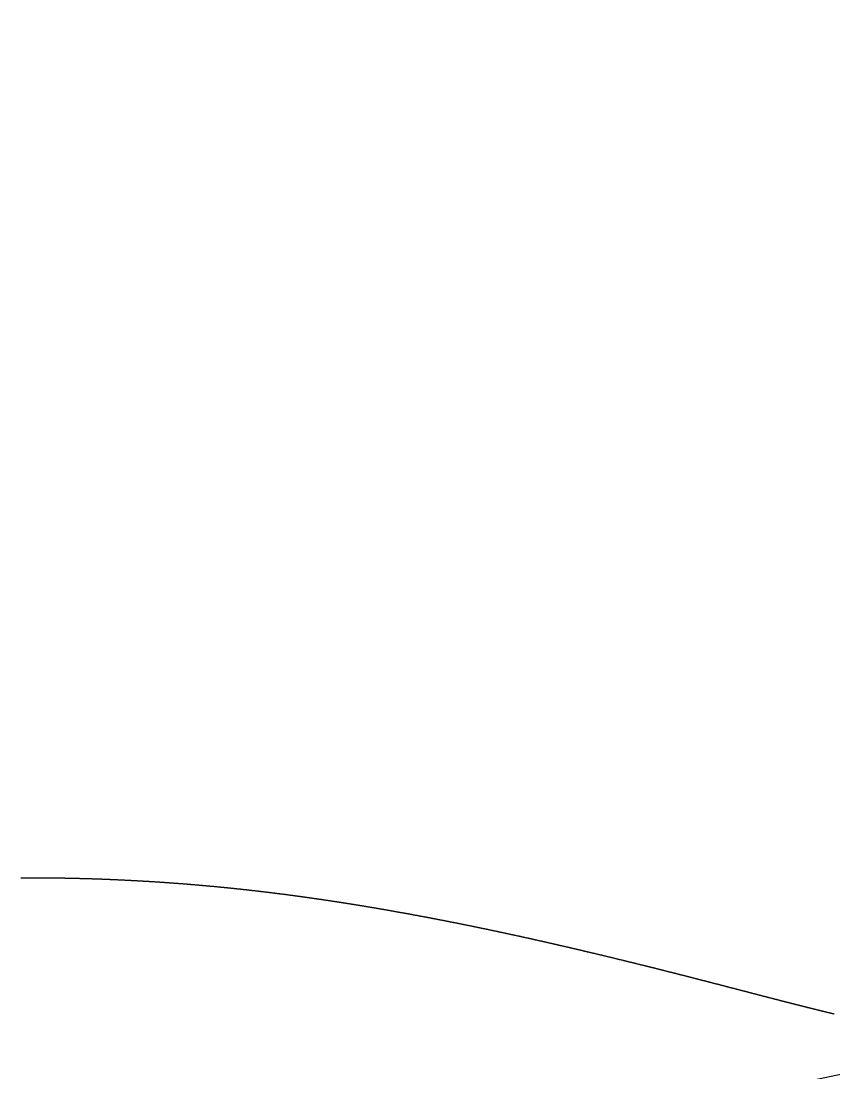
# Model space of a CAD drawing. Header units: millimetres. Extents: x 88 to 97873, y 32 to 55088.
# Drawn here: x 48702.887 to 48705.358, y 5017.852 to 5021.048 of the extents above; entities that cross this region are included whole.
import ezdxf

# ---------------------------------------------------------------- set-up
doc = ezdxf.new("R2010")
doc.units = ezdxf.units.MM
doc.header["$LTSCALE"] = 0.3

msp = doc.modelspace()

# ---------------------------------------------------------------- linework, layer by layer
msp.add_lwpolyline([(48702.8862, 5018.4455), (48702.8876, 5018.4455), (48702.889, 5018.4455), (48702.8905, 5018.4455), (48702.8919, 5018.4455), (48702.8933, 5018.4455), (48702.8947, 5018.4455), (48702.8961, 5018.4455), (48702.8975, 5018.4455), (48702.8989, 5018.4455), (48702.9003, 5018.4455), (48702.9017, 5018.4455), (48702.9031, 5018.4455), (48702.9045, 5018.4455), (48702.9059, 5018.4455), (48702.9074, 5018.4455), (48702.9088, 5018.4455), (48702.9102, 5018.4455), (48702.9116, 5018.4455), (48702.913, 5018.4455), (48702.9144, 5018.4455), (48702.9158, 5018.4455), (48702.9172, 5018.4455), (48702.9186, 5018.4455), (48702.92, 5018.4455), (48702.9214, 5018.4455), (48702.9229, 5018.4455), (48702.9243, 5018.4455), (48702.9257, 5018.4455), (48702.9271, 5018.4455), (48702.9285, 5018.4455), (48702.9299, 5018.4455), (48702.9313, 5018.4455), (48702.9327, 5018.4455), (48702.9341, 5018.4455), (48702.9355, 5018.4455), (48702.9369, 5018.4455), (48702.9383, 5018.4455), (48702.9398, 5018.4455), (48702.9412, 5018.4455), (48702.9426, 5018.4454), (48702.944, 5018.4454), (48702.9454, 5018.4454), (48702.9468, 5018.4454), (48702.9482, 5018.4454), (48702.9496, 5018.4454), (48702.951, 5018.4454), (48702.9524, 5018.4454), (48702.9538, 5018.4454), (48702.9553, 5018.4454), (48702.9567, 5018.4454), (48702.9581, 5018.4453), (48702.9595, 5018.4453), (48702.9609, 5018.4453), (48702.9623, 5018.4453), (48702.9637, 5018.4453), (48702.9651, 5018.4453), (48702.9665, 5018.4453), (48702.9679, 5018.4453), (48702.9693, 5018.4452), (48702.9707, 5018.4452), (48702.9722, 5018.4452), (48702.9736, 5018.4452), (48702.975, 5018.4452), (48702.9764, 5018.4452), (48702.9778, 5018.4452), (48702.9792, 5018.4451), (48702.9806, 5018.4451), (48702.982, 5018.4451), (48702.9834, 5018.4451), (48702.9848, 5018.4451), (48702.9862, 5018.4451), (48702.9876, 5018.445), (48702.9891, 5018.445), (48702.9905, 5018.445), (48702.9919, 5018.445), (48702.9933, 5018.445), (48702.9947, 5018.4449), (48702.9961, 5018.4449), (48702.9975, 5018.4449), (48702.9989, 5018.4449), (48703.0003, 5018.4449), (48703.0017, 5018.4448), (48703.0031, 5018.4448), (48703.0046, 5018.4448), (48703.006, 5018.4448), (48703.0074, 5018.4447), (48703.0088, 5018.4447), (48703.0102, 5018.4447), (48703.0116, 5018.4447), (48703.013, 5018.4447), (48703.0144, 5018.4446), (48703.0158, 5018.4446), (48703.0172, 5018.4446), (48703.0186, 5018.4446), (48703.02, 5018.4445), (48703.0215, 5018.4445), (48703.0229, 5018.4445), (48703.0243, 5018.4444), (48703.0257, 5018.4444), (48703.0271, 5018.4444), (48703.0285, 5018.4444), (48703.0299, 5018.4443), (48703.0313, 5018.4443), (48703.0327, 5018.4443), (48703.0341, 5018.4443), (48703.0355, 5018.4442), (48703.037, 5018.4442), (48703.0384, 5018.4442), (48703.0398, 5018.4441), (48703.0412, 5018.4441), (48703.0426, 5018.4441), (48703.044, 5018.444), (48703.0454, 5018.444), (48703.0468, 5018.444), (48703.0482, 5018.4439), (48703.0496, 5018.4439), (48703.051, 5018.4439), (48703.0524, 5018.4438), (48703.0539, 5018.4438), (48703.0553, 5018.4438), (48703.0567, 5018.4437), (48703.0581, 5018.4437), (48703.0595, 5018.4437), (48703.0609, 5018.4436), (48703.0623, 5018.4436), (48703.0637, 5018.4436), (48703.0651, 5018.4435), (48703.0665, 5018.4435), (48703.0679, 5018.4435), (48703.0694, 5018.4434), (48703.0708, 5018.4434), (48703.0722, 5018.4433), (48703.0736, 5018.4433), (48703.075, 5018.4433), (48703.0764, 5018.4432), (48703.0778, 5018.4432), (48703.0792, 5018.4432), (48703.0806, 5018.4431), (48703.082, 5018.4431), (48703.0834, 5018.443), (48703.0848, 5018.443), (48703.0863, 5018.4429), (48703.0877, 5018.4429), (48703.0891, 5018.4429), (48703.0905, 5018.4428), (48703.0919, 5018.4428), (48703.0933, 5018.4427), (48703.0947, 5018.4427), (48703.0961, 5018.4426), (48703.0975, 5018.4426), (48703.0989, 5018.4426), (48703.1003, 5018.4425), (48703.1018, 5018.4425), (48703.1032, 5018.4424), (48703.1046, 5018.4424), (48703.106, 5018.4423), (48703.1074, 5018.4423), (48703.1088, 5018.4422), (48703.1102, 5018.4422), (48703.1116, 5018.4421), (48703.113, 5018.4421), (48703.1144, 5018.4421), (48703.1158, 5018.442), (48703.1172, 5018.442), (48703.1187, 5018.4419), (48703.1201, 5018.4419), (48703.1215, 5018.4418), (48703.1229, 5018.4418), (48703.1243, 5018.4417), (48703.1257, 5018.4417), (48703.1271, 5018.4416), (48703.1285, 5018.4416), (48703.1299, 5018.4415), (48703.1313, 5018.4415), (48703.1327, 5018.4414), (48703.1341, 5018.4413), (48703.1356, 5018.4413), (48703.137, 5018.4412), (48703.1384, 5018.4412), (48703.1398, 5018.4411), (48703.1412, 5018.4411), (48703.1426, 5018.441), (48703.144, 5018.441), (48703.1454, 5018.4409), (48703.1468, 5018.4409), (48703.1482, 5018.4408), (48703.1496, 5018.4407), (48703.1511, 5018.4407), (48703.1525, 5018.4406), (48703.1539, 5018.4406), (48703.1553, 5018.4405), (48703.1567, 5018.4405), (48703.1581, 5018.4404), (48703.1595, 5018.4403), (48703.1609, 5018.4403), (48703.1623, 5018.4402), (48703.1637, 5018.4402), (48703.1651, 5018.4401), (48703.1665, 5018.44), (48703.168, 5018.44), (48703.1694, 5018.4399), (48703.1708, 5018.4399), (48703.1722, 5018.4398), (48703.1736, 5018.4397), (48703.175, 5018.4397), (48703.1764, 5018.4396), (48703.1778, 5018.4396), (48703.1792, 5018.4395), (48703.1806, 5018.4394), (48703.182, 5018.4394), (48703.1835, 5018.4393), (48703.1849, 5018.4392), (48703.1863, 5018.4392), (48703.1877, 5018.4391), (48703.1891, 5018.439), (48703.1905, 5018.439), (48703.1919, 5018.4389), (48703.1933, 5018.4388), (48703.1947, 5018.4388), (48703.1961, 5018.4387), (48703.1975, 5018.4386), (48703.1989, 5018.4386), (48703.2004, 5018.4385), (48703.2018, 5018.4384), (48703.2032, 5018.4384), (48703.2046, 5018.4383), (48703.206, 5018.4382), (48703.2074, 5018.4382), (48703.2088, 5018.4381), (48703.2102, 5018.438), (48703.2116, 5018.4379), (48703.213, 5018.4379), (48703.2144, 5018.4378), (48703.2159, 5018.4377), (48703.2173, 5018.4377), (48703.2187, 5018.4376), (48703.2201, 5018.4375), (48703.2215, 5018.4374), (48703.2229, 5018.4374), (48703.2243, 5018.4373), (48703.2257, 5018.4372), (48703.2271, 5018.4371), (48703.2285, 5018.4371), (48703.2299, 5018.437), (48703.2313, 5018.4369), (48703.2328, 5018.4368), (48703.2342, 5018.4368), (48703.2356, 5018.4367), (48703.237, 5018.4366), (48703.2384, 5018.4365), (48703.2398, 5018.4365), (48703.2412, 5018.4364), (48703.2426, 5018.4363), (48703.244, 5018.4362), (48703.2454, 5018.4361), (48703.2468, 5018.4361), (48703.2483, 5018.436), (48703.2497, 5018.4359), (48703.2511, 5018.4358), (48703.2525, 5018.4358), (48703.2539, 5018.4357), (48703.2553, 5018.4356), (48703.2567, 5018.4355), (48703.2581, 5018.4354), (48703.2595, 5018.4353), (48703.2609, 5018.4353), (48703.2623, 5018.4352), (48703.2637, 5018.4351), (48703.2652, 5018.435), (48703.2666, 5018.4349), (48703.268, 5018.4348), (48703.2694, 5018.4348), (48703.2708, 5018.4347), (48703.2722, 5018.4346), (48703.2736, 5018.4345), (48703.275, 5018.4344), (48703.2764, 5018.4343), (48703.2778, 5018.4342), (48703.2792, 5018.4342), (48703.2807, 5018.4341), (48703.2821, 5018.434), (48703.2835, 5018.4339), (48703.2849, 5018.4338), (48703.2863, 5018.4337), (48703.2877, 5018.4336), (48703.2891, 5018.4335), (48703.2905, 5018.4335), (48703.2919, 5018.4334), (48703.2933, 5018.4333), (48703.2947, 5018.4332), (48703.2961, 5018.4331), (48703.2976, 5018.433), (48703.299, 5018.4329), (48703.3004, 5018.4328), (48703.3018, 5018.4327), (48703.3032, 5018.4326), (48703.3046, 5018.4325), (48703.306, 5018.4325), (48703.3074, 5018.4324), (48703.3088, 5018.4323), (48703.3102, 5018.4322), (48703.3116, 5018.4321), (48703.313, 5018.432), (48703.3145, 5018.4319), (48703.3159, 5018.4318), (48703.3173, 5018.4317), (48703.3187, 5018.4316), (48703.3201, 5018.4315), (48703.3215, 5018.4314), (48703.3229, 5018.4313), (48703.3243, 5018.4312), (48703.3257, 5018.4311), (48703.3271, 5018.431), (48703.3285, 5018.4309), (48703.33, 5018.4308), (48703.3314, 5018.4307), (48703.3328, 5018.4306), (48703.3342, 5018.4305), (48703.3356, 5018.4304), (48703.337, 5018.4303), (48703.3384, 5018.4302), (48703.3398, 5018.4301), (48703.3412, 5018.43), (48703.3426, 5018.4299), (48703.344, 5018.4298), (48703.3454, 5018.4297), (48703.3469, 5018.4296), (48703.3483, 5018.4295), (48703.3497, 5018.4294), (48703.3511, 5018.4293), (48703.3525, 5018.4292), (48703.3539, 5018.4291), (48703.3553, 5018.429), (48703.3567, 5018.4289), (48703.3581, 5018.4288), (48703.3595, 5018.4287), (48703.3609, 5018.4286), (48703.3624, 5018.4285), (48703.3638, 5018.4284), (48703.3652, 5018.4282), (48703.3666, 5018.4281), (48703.368, 5018.428), (48703.3694, 5018.4279), (48703.3708, 5018.4278), (48703.3722, 5018.4277), (48703.3736, 5018.4276), (48703.375, 5018.4275), (48703.3764, 5018.4274), (48703.3778, 5018.4273), (48703.3793, 5018.4272), (48703.3807, 5018.427), (48703.3821, 5018.4269), (48703.3835, 5018.4268), (48703.3849, 5018.4267), (48703.3863, 5018.4266), (48703.3877, 5018.4265), (48703.3891, 5018.4264), (48703.3905, 5018.4263), (48703.3919, 5018.4262), (48703.3933, 5018.426), (48703.3948, 5018.4259), (48703.3962, 5018.4258), (48703.3976, 5018.4257), (48703.399, 5018.4256), (48703.4004, 5018.4255), (48703.4018, 5018.4254), (48703.4032, 5018.4252), (48703.4046, 5018.4251), (48703.406, 5018.425), (48703.4074, 5018.4249), (48703.4088, 5018.4248), (48703.4102, 5018.4247), (48703.4117, 5018.4245), (48703.4131, 5018.4244), (48703.4145, 5018.4243), (48703.4159, 5018.4242), (48703.4173, 5018.4241), (48703.4187, 5018.4239), (48703.4201, 5018.4238), (48703.4215, 5018.4237), (48703.4229, 5018.4236), (48703.4243, 5018.4235), (48703.4257, 5018.4233), (48703.4272, 5018.4232), (48703.4286, 5018.4231), (48703.43, 5018.423), (48703.4314, 5018.4228), (48703.4328, 5018.4227), (48703.4342, 5018.4226), (48703.4356, 5018.4225), (48703.437, 5018.4224), (48703.4384, 5018.4222), (48703.4398, 5018.4221), (48703.4412, 5018.422), (48703.4426, 5018.4219), (48703.4441, 5018.4217), (48703.4455, 5018.4216), (48703.4469, 5018.4215), (48703.4483, 5018.4214), (48703.4497, 5018.4212), (48703.4511, 5018.4211), (48703.4525, 5018.421), (48703.4539, 5018.4208), (48703.4553, 5018.4207), (48703.4567, 5018.4206), (48703.4581, 5018.4205), (48703.4596, 5018.4203), (48703.461, 5018.4202), (48703.4624, 5018.4201), (48703.4638, 5018.4199), (48703.4652, 5018.4198), (48703.4666, 5018.4197), (48703.468, 5018.4195), (48703.4694, 5018.4194), (48703.4708, 5018.4193), (48703.4722, 5018.4192), (48703.4736, 5018.419), (48703.475, 5018.4189), (48703.4765, 5018.4188), (48703.4779, 5018.4186), (48703.4793, 5018.4185), (48703.4807, 5018.4184), (48703.4821, 5018.4182), (48703.4835, 5018.4181), (48703.4849, 5018.4179), (48703.4863, 5018.4178), (48703.4877, 5018.4177), (48703.4891, 5018.4175), (48703.4905, 5018.4174), (48703.4919, 5018.4173), (48703.4934, 5018.4171), (48703.4948, 5018.417), (48703.4962, 5018.4169), (48703.4976, 5018.4167), (48703.499, 5018.4166), (48703.5004, 5018.4164), (48703.5018, 5018.4163), (48703.5032, 5018.4162), (48703.5046, 5018.416), (48703.506, 5018.4159), (48703.5074, 5018.4157), (48703.5089, 5018.4156), (48703.5103, 5018.4155), (48703.5117, 5018.4153), (48703.5131, 5018.4152), (48703.5145, 5018.415), (48703.5159, 5018.4149), (48703.5173, 5018.4148), (48703.5187, 5018.4146), (48703.5201, 5018.4145), (48703.5215, 5018.4143), (48703.5229, 5018.4142), (48703.5243, 5018.414), (48703.5258, 5018.4139), (48703.5272, 5018.4137), (48703.5286, 5018.4136), (48703.53, 5018.4135), (48703.5314, 5018.4133), (48703.5328, 5018.4132), (48703.5342, 5018.413), (48703.5356, 5018.4129), (48703.537, 5018.4127), (48703.5384, 5018.4126), (48703.5398, 5018.4124), (48703.5413, 5018.4123), (48703.5427, 5018.4121), (48703.5441, 5018.412), (48703.5455, 5018.4118), (48703.5469, 5018.4117), (48703.5483, 5018.4115), (48703.5497, 5018.4114), (48703.5511, 5018.4112), (48703.5525, 5018.4111), (48703.5539, 5018.4109), (48703.5553, 5018.4108), (48703.5567, 5018.4106), (48703.5582, 5018.4105), (48703.5596, 5018.4103), (48703.561, 5018.4102), (48703.5624, 5018.41), (48703.5638, 5018.4099), (48703.5652, 5018.4097), (48703.5666, 5018.4095), (48703.568, 5018.4094), (48703.5694, 5018.4092), (48703.5708, 5018.4091), (48703.5722, 5018.4089), (48703.5737, 5018.4088), (48703.5751, 5018.4086), (48703.5765, 5018.4085), (48703.5779, 5018.4083), (48703.5793, 5018.4081), (48703.5807, 5018.408), (48703.5821, 5018.4078), (48703.5835, 5018.4077), (48703.5849, 5018.4075), (48703.5863, 5018.4074), (48703.5877, 5018.4072), (48703.5891, 5018.407), (48703.5906, 5018.4069), (48703.592, 5018.4067), (48703.5934, 5018.4066), (48703.5948, 5018.4064), (48703.5962, 5018.4062), (48703.5976, 5018.4061), (48703.599, 5018.4059), (48703.6004, 5018.4057), (48703.6018, 5018.4056), (48703.6032, 5018.4054), (48703.6046, 5018.4053), (48703.6061, 5018.4051), (48703.6075, 5018.4049), (48703.6089, 5018.4048), (48703.6103, 5018.4046), (48703.6117, 5018.4044), (48703.6131, 5018.4043), (48703.6145, 5018.4041), (48703.6159, 5018.4039), (48703.6173, 5018.4038), (48703.6187, 5018.4036), (48703.6201, 5018.4034), (48703.6215, 5018.4033), (48703.623, 5018.4031), (48703.6244, 5018.4029), (48703.6258, 5018.4028), (48703.6272, 5018.4026), (48703.6286, 5018.4024), (48703.63, 5018.4023), (48703.6314, 5018.4021), (48703.6328, 5018.4019), (48703.6342, 5018.4018), (48703.6356, 5018.4016), (48703.637, 5018.4014), (48703.6384, 5018.4012), (48703.6399, 5018.4011), (48703.6413, 5018.4009), (48703.6427, 5018.4007), (48703.6441, 5018.4006), (48703.6455, 5018.4004), (48703.6469, 5018.4002), (48703.6483, 5018.4), (48703.6497, 5018.3999), (48703.6511, 5018.3997), (48703.6525, 5018.3995), (48703.6539, 5018.3993), (48703.6554, 5018.3992), (48703.6568, 5018.399), (48703.6582, 5018.3988), (48703.6596, 5018.3986), (48703.661, 5018.3985), (48703.6624, 5018.3983), (48703.6638, 5018.3981), (48703.6652, 5018.3979), (48703.6666, 5018.3977), (48703.668, 5018.3976), (48703.6694, 5018.3974), (48703.6708, 5018.3972), (48703.6723, 5018.397), (48703.6737, 5018.3969), (48703.6751, 5018.3967), (48703.6765, 5018.3965), (48703.6779, 5018.3963), (48703.6793, 5018.3961), (48703.6807, 5018.396), (48703.6821, 5018.3958), (48703.6835, 5018.3956), (48703.6849, 5018.3954), (48703.6863, 5018.3952), (48703.6877, 5018.395), (48703.6892, 5018.3949), (48703.6906, 5018.3947), (48703.692, 5018.3945), (48703.6934, 5018.3943), (48703.6948, 5018.3941), (48703.6962, 5018.3939), (48703.6976, 5018.3938), (48703.699, 5018.3936), (48703.7004, 5018.3934), (48703.7018, 5018.3932), (48703.7032, 5018.393), (48703.7046, 5018.3928), (48703.7061, 5018.3926), (48703.7075, 5018.3925), (48703.7089, 5018.3923), (48703.7103, 5018.3921), (48703.7117, 5018.3919), (48703.7131, 5018.3917), (48703.7145, 5018.3915), (48703.7159, 5018.3913), (48703.7173, 5018.3911), (48703.7187, 5018.391), (48703.7201, 5018.3908), (48703.7215, 5018.3906), (48703.7229, 5018.3904), (48703.7244, 5018.3902), (48703.7258, 5018.39), (48703.7272, 5018.3898), (48703.7286, 5018.3896), (48703.73, 5018.3894), (48703.7314, 5018.3892), (48703.7328, 5018.389), (48703.7342, 5018.3889), (48703.7356, 5018.3887), (48703.737, 5018.3885), (48703.7384, 5018.3883), (48703.7398, 5018.3881), (48703.7412, 5018.3879), (48703.7427, 5018.3877), (48703.7441, 5018.3875), (48703.7455, 5018.3873), (48703.7469, 5018.3871), (48703.7483, 5018.3869), (48703.7497, 5018.3867), (48703.7511, 5018.3865), (48703.7525, 5018.3863), (48703.7539, 5018.3861), (48703.7553, 5018.3859), (48703.7567, 5018.3857), (48703.7581, 5018.3855), (48703.7595, 5018.3853), (48703.761, 5018.3851), (48703.7624, 5018.3849), (48703.7638, 5018.3847), (48703.7652, 5018.3845), (48703.7666, 5018.3843), (48703.768, 5018.3841), (48703.7694, 5018.3839), (48703.7708, 5018.3837), (48703.7722, 5018.3835), (48703.7736, 5018.3833), (48703.775, 5018.3831), (48703.7764, 5018.3829), (48703.7778, 5018.3827), (48703.7792, 5018.3825), (48703.7807, 5018.3823), (48703.7821, 5018.3821), (48703.7835, 5018.3819), (48703.7849, 5018.3817), (48703.7863, 5018.3815), (48703.7877, 5018.3813), (48703.7891, 5018.3811), (48703.7905, 5018.3809), (48703.7919, 5018.3807), (48703.7933, 5018.3805), (48703.7947, 5018.3803), (48703.7961, 5018.3801), (48703.7975, 5018.3799), (48703.7989, 5018.3797), (48703.8003, 5018.3795), (48703.8017, 5018.3793), (48703.8032, 5018.3791), (48703.8046, 5018.3789), (48703.806, 5018.3786), (48703.8074, 5018.3784), (48703.8088, 5018.3782), (48703.8102, 5018.378), (48703.8116, 5018.3778), (48703.813, 5018.3776), (48703.8144, 5018.3774), (48703.8158, 5018.3772), (48703.8172, 5018.377), (48703.8186, 5018.3768), (48703.82, 5018.3766), (48703.8214, 5018.3763), (48703.8228, 5018.3761), (48703.8242, 5018.3759), (48703.8257, 5018.3757), (48703.8271, 5018.3755), (48703.8285, 5018.3753), (48703.8299, 5018.3751), (48703.8313, 5018.3749), (48703.8327, 5018.3746), (48703.8341, 5018.3744), (48703.8355, 5018.3742), (48703.8369, 5018.374), (48703.8383, 5018.3738), (48703.8397, 5018.3736), (48703.8411, 5018.3734), (48703.8425, 5018.3731), (48703.8439, 5018.3729), (48703.8453, 5018.3727), (48703.8467, 5018.3725), (48703.8481, 5018.3723), (48703.8495, 5018.3721), (48703.8509, 5018.3719), (48703.8524, 5018.3716), (48703.8538, 5018.3714), (48703.8552, 5018.3712), (48703.8566, 5018.371), (48703.858, 5018.3708), (48703.8594, 5018.3705), (48703.8608, 5018.3703), (48703.8622, 5018.3701), (48703.8636, 5018.3699), (48703.865, 5018.3697), (48703.8664, 5018.3695), (48703.8678, 5018.3692), (48703.8692, 5018.369), (48703.8706, 5018.3688), (48703.872, 5018.3686), (48703.8734, 5018.3684), (48703.8748, 5018.3681), (48703.8762, 5018.3679), (48703.8776, 5018.3677), (48703.879, 5018.3675), (48703.8804, 5018.3672), (48703.8818, 5018.367), (48703.8832, 5018.3668), (48703.8846, 5018.3666), (48703.8861, 5018.3664), (48703.8875, 5018.3661), (48703.8889, 5018.3659), (48703.8903, 5018.3657), (48703.8917, 5018.3655), (48703.8931, 5018.3652), (48703.8945, 5018.365), (48703.8959, 5018.3648), (48703.8973, 5018.3646), (48703.8987, 5018.3643), (48703.9001, 5018.3641), (48703.9015, 5018.3639), (48703.9029, 5018.3637), (48703.9043, 5018.3634), (48703.9057, 5018.3632), (48703.9071, 5018.363), (48703.9085, 5018.3627), (48703.9099, 5018.3625), (48703.9113, 5018.3623), (48703.9127, 5018.3621), (48703.9141, 5018.3618), (48703.9155, 5018.3616), (48703.9169, 5018.3614), (48703.9183, 5018.3611), (48703.9197, 5018.3609), (48703.9211, 5018.3607), (48703.9225, 5018.3605), (48703.9239, 5018.3602), (48703.9253, 5018.36), (48703.9267, 5018.3598), (48703.9281, 5018.3595), (48703.9295, 5018.3593), (48703.9309, 5018.3591), (48703.9323, 5018.3588), (48703.9337, 5018.3586), (48703.9351, 5018.3584), (48703.9365, 5018.3581), (48703.938, 5018.3579), (48703.9394, 5018.3577), (48703.9408, 5018.3574), (48703.9422, 5018.3572), (48703.9436, 5018.357), (48703.945, 5018.3567), (48703.9464, 5018.3565), (48703.9478, 5018.3563), (48703.9492, 5018.356), (48703.9506, 5018.3558), (48703.952, 5018.3556), (48703.9534, 5018.3553), (48703.9548, 5018.3551), (48703.9562, 5018.3549), (48703.9576, 5018.3546), (48703.959, 5018.3544), (48703.9604, 5018.3541), (48703.9618, 5018.3539), (48703.9632, 5018.3537), (48703.9646, 5018.3534), (48703.966, 5018.3532), (48703.9674, 5018.353), (48703.9688, 5018.3527), (48703.9702, 5018.3525), (48703.9716, 5018.3522), (48703.973, 5018.352), (48703.9744, 5018.3518), (48703.9758, 5018.3515), (48703.9772, 5018.3513), (48703.9786, 5018.351), (48703.98, 5018.3508), (48703.9814, 5018.3506), (48703.9828, 5018.3503), (48703.9842, 5018.3501), (48703.9856, 5018.3498), (48703.987, 5018.3496), (48703.9884, 5018.3494), (48703.9898, 5018.3491), (48703.9912, 5018.3489), (48703.9926, 5018.3486), (48703.994, 5018.3484), (48703.9954, 5018.3481), (48703.9968, 5018.3479), (48703.9982, 5018.3477), (48703.9996, 5018.3474), (48704.001, 5018.3472), (48704.0024, 5018.3469), (48704.0038, 5018.3467), (48704.0052, 5018.3464), (48704.0065, 5018.3462), (48704.0079, 5018.3459), (48704.0093, 5018.3457), (48704.0107, 5018.3454), (48704.0121, 5018.3452), (48704.0135, 5018.345), (48704.0149, 5018.3447), (48704.0163, 5018.3445), (48704.0177, 5018.3442), (48704.0191, 5018.344), (48704.0205, 5018.3437), (48704.0219, 5018.3435), (48704.0233, 5018.3432), (48704.0247, 5018.343), (48704.0261, 5018.3427), (48704.0275, 5018.3425), (48704.0289, 5018.3422), (48704.0303, 5018.342), (48704.0317, 5018.3417), (48704.0331, 5018.3415), (48704.0345, 5018.3412), (48704.0359, 5018.341), (48704.0373, 5018.3407), (48704.0387, 5018.3405), (48704.0401, 5018.3402), (48704.0415, 5018.34), (48704.0429, 5018.3397), (48704.0443, 5018.3395), (48704.0457, 5018.3392), (48704.0471, 5018.339), (48704.0485, 5018.3387), (48704.0499, 5018.3385), (48704.0513, 5018.3382), (48704.0526, 5018.338), (48704.054, 5018.3377), (48704.0554, 5018.3375), (48704.0568, 5018.3372), (48704.0582, 5018.337), (48704.0596, 5018.3367), (48704.061, 5018.3364), (48704.0624, 5018.3362), (48704.0638, 5018.3359), (48704.0652, 5018.3357), (48704.0666, 5018.3354), (48704.068, 5018.3352), (48704.0694, 5018.3349), (48704.0708, 5018.3347), (48704.0722, 5018.3344), (48704.0736, 5018.3342), (48704.075, 5018.3339), (48704.0764, 5018.3336), (48704.0778, 5018.3334), (48704.0791, 5018.3331), (48704.0805, 5018.3329), (48704.0819, 5018.3326), (48704.0833, 5018.3324), (48704.0847, 5018.3321), (48704.0861, 5018.3318), (48704.0875, 5018.3316), (48704.0889, 5018.3313), (48704.0903, 5018.3311), (48704.0917, 5018.3308), (48704.0931, 5018.3305), (48704.0945, 5018.3303), (48704.0959, 5018.33), (48704.0973, 5018.3298), (48704.0987, 5018.3295), (48704.1, 5018.3292), (48704.1014, 5018.329), (48704.1028, 5018.3287), (48704.1042, 5018.3285), (48704.1056, 5018.3282), (48704.107, 5018.3279), (48704.1084, 5018.3277), (48704.1098, 5018.3274), (48704.1112, 5018.3272), (48704.1126, 5018.3269), (48704.114, 5018.3266), (48704.1154, 5018.3264), (48704.1168, 5018.3261), (48704.1181, 5018.3258), (48704.1195, 5018.3256), (48704.1209, 5018.3253), (48704.1223, 5018.3251), (48704.1237, 5018.3248), (48704.1251, 5018.3245), (48704.1265, 5018.3243), (48704.1279, 5018.324), (48704.1293, 5018.3237), (48704.1307, 5018.3235), (48704.1321, 5018.3232), (48704.1334, 5018.3229), (48704.1348, 5018.3227), (48704.1362, 5018.3224), (48704.1376, 5018.3221), (48704.139, 5018.3219), (48704.1404, 5018.3216), (48704.1418, 5018.3213), (48704.1432, 5018.3211), (48704.1446, 5018.3208), (48704.146, 5018.3205), (48704.1473, 5018.3203), (48704.1487, 5018.32), (48704.1501, 5018.3197), (48704.1515, 5018.3195), (48704.1529, 5018.3192), (48704.1543, 5018.3189), (48704.1557, 5018.3187), (48704.1571, 5018.3184), (48704.1585, 5018.3181), (48704.1598, 5018.3179), (48704.1612, 5018.3176), (48704.1626, 5018.3173), (48704.164, 5018.3171), (48704.1654, 5018.3168), (48704.1668, 5018.3165), (48704.1682, 5018.3162), (48704.1696, 5018.316), (48704.1709, 5018.3157), (48704.1723, 5018.3154), (48704.1737, 5018.3152), (48704.1751, 5018.3149), (48704.1765, 5018.3146), (48704.1779, 5018.3143), (48704.1793, 5018.3141), (48704.1807, 5018.3138), (48704.182, 5018.3135), (48704.1834, 5018.3133), (48704.1848, 5018.313), (48704.1862, 5018.3127), (48704.1876, 5018.3124), (48704.189, 5018.3122), (48704.1904, 5018.3119), (48704.1917, 5018.3116), (48704.1931, 5018.3113), (48704.1945, 5018.3111), (48704.1959, 5018.3108), (48704.1973, 5018.3105), (48704.1987, 5018.3102), (48704.2001, 5018.31), (48704.2014, 5018.3097), (48704.2028, 5018.3094), (48704.2042, 5018.3091), (48704.2056, 5018.3089), (48704.207, 5018.3086), (48704.2084, 5018.3083), (48704.2098, 5018.308), (48704.2111, 5018.3078), (48704.2125, 5018.3075), (48704.2139, 5018.3072), (48704.2153, 5018.3069), (48704.2167, 5018.3067), (48704.2181, 5018.3064), (48704.2194, 5018.3061), (48704.2208, 5018.3058), (48704.2222, 5018.3055), (48704.2236, 5018.3053), (48704.225, 5018.305), (48704.2264, 5018.3047), (48704.2277, 5018.3044), (48704.2291, 5018.3042), (48704.2305, 5018.3039), (48704.2319, 5018.3036), (48704.2333, 5018.3033), (48704.2347, 5018.303), (48704.236, 5018.3028), (48704.2374, 5018.3025), (48704.2388, 5018.3022), (48704.2402, 5018.3019), (48704.2416, 5018.3016), (48704.2429, 5018.3014), (48704.2443, 5018.3011), (48704.2457, 5018.3008), (48704.2471, 5018.3005), (48704.2485, 5018.3002), (48704.2499, 5018.3), (48704.2512, 5018.2997), (48704.2526, 5018.2994), (48704.254, 5018.2991), (48704.2554, 5018.2988), (48704.2568, 5018.2985), (48704.2581, 5018.2983), (48704.2595, 5018.298), (48704.2609, 5018.2977), (48704.2623, 5018.2974), (48704.2637, 5018.2971), (48704.265, 5018.2968), (48704.2664, 5018.2966), (48704.2678, 5018.2963), (48704.2692, 5018.296), (48704.2706, 5018.2957), (48704.2719, 5018.2954), (48704.2733, 5018.2951), (48704.2747, 5018.2949), (48704.2761, 5018.2946), (48704.2774, 5018.2943), (48704.2788, 5018.294), (48704.2802, 5018.2937), (48704.2816, 5018.2934), (48704.283, 5018.2931), (48704.2843, 5018.2929), (48704.2857, 5018.2926), (48704.2871, 5018.2923), (48704.2885, 5018.292), (48704.2899, 5018.2917), (48704.2912, 5018.2914), (48704.2926, 5018.2911), (48704.294, 5018.2909), (48704.2954, 5018.2906), (48704.2967, 5018.2903), (48704.2981, 5018.29), (48704.2995, 5018.2897), (48704.3009, 5018.2894), (48704.3022, 5018.2891), (48704.3036, 5018.2888), (48704.305, 5018.2886), (48704.3064, 5018.2883), (48704.3077, 5018.288), (48704.3091, 5018.2877), (48704.3105, 5018.2874), (48704.3119, 5018.2871), (48704.3132, 5018.2868), (48704.3146, 5018.2865), (48704.316, 5018.2862), (48704.3174, 5018.2859), (48704.3187, 5018.2857), (48704.3201, 5018.2854), (48704.3215, 5018.2851), (48704.3229, 5018.2848), (48704.3242, 5018.2845), (48704.3256, 5018.2842), (48704.327, 5018.2839), (48704.3284, 5018.2836), (48704.3297, 5018.2833), (48704.3311, 5018.283), (48704.3325, 5018.2828), (48704.3339, 5018.2825), (48704.3352, 5018.2822), (48704.3366, 5018.2819), (48704.338, 5018.2816), (48704.3394, 5018.2813), (48704.3407, 5018.281), (48704.3421, 5018.2807), (48704.3435, 5018.2804), (48704.3448, 5018.2801), (48704.3462, 5018.2798), (48704.3476, 5018.2795), (48704.349, 5018.2792), (48704.3503, 5018.2789), (48704.3517, 5018.2787), (48704.3531, 5018.2784), (48704.3544, 5018.2781), (48704.3558, 5018.2778), (48704.3572, 5018.2775), (48704.3586, 5018.2772), (48704.3599, 5018.2769), (48704.3613, 5018.2766), (48704.3627, 5018.2763), (48704.364, 5018.276), (48704.3654, 5018.2757), (48704.3668, 5018.2754), (48704.3681, 5018.2751), (48704.3695, 5018.2748), (48704.3709, 5018.2745), (48704.3723, 5018.2742), (48704.3736, 5018.2739), (48704.375, 5018.2736), (48704.3764, 5018.2733), (48704.3777, 5018.273), (48704.3791, 5018.2727), (48704.3805, 5018.2724), (48704.3818, 5018.2722), (48704.3832, 5018.2719), (48704.3846, 5018.2716), (48704.3859, 5018.2713), (48704.3873, 5018.271), (48704.3887, 5018.2707), (48704.39, 5018.2704), (48704.3914, 5018.2701), (48704.3928, 5018.2698), (48704.3941, 5018.2695), (48704.3955, 5018.2692), (48704.3969, 5018.2689), (48704.3982, 5018.2686), (48704.3996, 5018.2683), (48704.401, 5018.268), (48704.4023, 5018.2677), (48704.4037, 5018.2674), (48704.4051, 5018.2671), (48704.4064, 5018.2668), (48704.4078, 5018.2665), (48704.4092, 5018.2662), (48704.4105, 5018.2659), (48704.4119, 5018.2656), (48704.4133, 5018.2653), (48704.4146, 5018.265), (48704.416, 5018.2647), (48704.4174, 5018.2644), (48704.4187, 5018.2641), (48704.4201, 5018.2638), (48704.4214, 5018.2635), (48704.4228, 5018.2632), (48704.4242, 5018.2629), (48704.4255, 5018.2626), (48704.4269, 5018.2623), (48704.4283, 5018.262), (48704.4296, 5018.2617), (48704.431, 5018.2614), (48704.4323, 5018.2611), (48704.4337, 5018.2608), (48704.4351, 5018.2605), (48704.4364, 5018.2602), (48704.4378, 5018.2598), (48704.4392, 5018.2595), (48704.4405, 5018.2592), (48704.4419, 5018.2589), (48704.4432, 5018.2586), (48704.4446, 5018.2583), (48704.446, 5018.258), (48704.4473, 5018.2577), (48704.4487, 5018.2574), (48704.45, 5018.2571), (48704.4514, 5018.2568), (48704.4528, 5018.2565), (48704.4541, 5018.2562), (48704.4555, 5018.2559), (48704.4568, 5018.2556), (48704.4582, 5018.2553), (48704.4596, 5018.255), (48704.4609, 5018.2547), (48704.4623, 5018.2544), (48704.4636, 5018.2541), (48704.465, 5018.2538), (48704.4664, 5018.2535), (48704.4677, 5018.2532), (48704.4691, 5018.2528), (48704.4704, 5018.2525), (48704.4718, 5018.2522), (48704.4732, 5018.2519), (48704.4745, 5018.2516), (48704.4759, 5018.2513), (48704.4772, 5018.251), (48704.4786, 5018.2507), (48704.4799, 5018.2504), (48704.4813, 5018.2501), (48704.4827, 5018.2498), (48704.484, 5018.2495), (48704.4854, 5018.2492), (48704.4867, 5018.2489), (48704.4881, 5018.2486), (48704.4894, 5018.2482), (48704.4908, 5018.2479), (48704.4921, 5018.2476), (48704.4935, 5018.2473), (48704.4949, 5018.247), (48704.4962, 5018.2467), (48704.4976, 5018.2464), (48704.4989, 5018.2461), (48704.5003, 5018.2458), (48704.5016, 5018.2455), (48704.503, 5018.2452), (48704.5043, 5018.2449), (48704.5057, 5018.2445), (48704.507, 5018.2442), (48704.5084, 5018.2439), (48704.5097, 5018.2436), (48704.5111, 5018.2433), (48704.5125, 5018.243), (48704.5138, 5018.2427), (48704.5152, 5018.2424), (48704.5165, 5018.2421), (48704.5179, 5018.2418), (48704.5192, 5018.2414), (48704.5206, 5018.2411), (48704.5219, 5018.2408), (48704.5233, 5018.2405), (48704.5246, 5018.2402), (48704.526, 5018.2399), (48704.5273, 5018.2396), (48704.5287, 5018.2393), (48704.53, 5018.239), (48704.5314, 5018.2387), (48704.5327, 5018.2383), (48704.5341, 5018.238), (48704.5354, 5018.2377), (48704.5368, 5018.2374), (48704.5381, 5018.2371), (48704.5395, 5018.2368), (48704.5408, 5018.2365), (48704.5422, 5018.2362), (48704.5435, 5018.2358), (48704.5449, 5018.2355), (48704.5462, 5018.2352), (48704.5476, 5018.2349), (48704.5489, 5018.2346), (48704.5503, 5018.2343), (48704.5516, 5018.234), (48704.553, 5018.2337), (48704.5543, 5018.2333), (48704.5556, 5018.233), (48704.557, 5018.2327), (48704.5583, 5018.2324), (48704.5597, 5018.2321), (48704.561, 5018.2318), (48704.5624, 5018.2315), (48704.5637, 5018.2312), (48704.5651, 5018.2308), (48704.5664, 5018.2305), (48704.5678, 5018.2302), (48704.5691, 5018.2299), (48704.5705, 5018.2296), (48704.5718, 5018.2293), (48704.5731, 5018.229), (48704.5745, 5018.2286), (48704.5758, 5018.2283), (48704.5772, 5018.228), (48704.5785, 5018.2277), (48704.5799, 5018.2274), (48704.5812, 5018.2271), (48704.5826, 5018.2268), (48704.5839, 5018.2264), (48704.5852, 5018.2261), (48704.5866, 5018.2258), (48704.5879, 5018.2255), (48704.5893, 5018.2252), (48704.5906, 5018.2249), (48704.592, 5018.2245), (48704.5933, 5018.2242), (48704.5946, 5018.2239), (48704.596, 5018.2236), (48704.5973, 5018.2233), (48704.5987, 5018.223), (48704.6, 5018.2226), (48704.6013, 5018.2223), (48704.6027, 5018.222), (48704.604, 5018.2217), (48704.6054, 5018.2214), (48704.6067, 5018.2211), (48704.608, 5018.2207), (48704.6094, 5018.2204), (48704.6107, 5018.2201), (48704.6121, 5018.2198), (48704.6134, 5018.2195), (48704.6147, 5018.2192), (48704.6161, 5018.2188), (48704.6174, 5018.2185), (48704.6188, 5018.2182), (48704.6201, 5018.2179), (48704.6214, 5018.2176), (48704.6228, 5018.2173), (48704.6241, 5018.2169), (48704.6254, 5018.2166), (48704.6268, 5018.2163), (48704.6281, 5018.216), (48704.6295, 5018.2157), (48704.6308, 5018.2153), (48704.6321, 5018.215), (48704.6335, 5018.2147), (48704.6348, 5018.2144), (48704.6361, 5018.2141), (48704.6375, 5018.2138), (48704.6388, 5018.2134), (48704.6401, 5018.2131), (48704.6415, 5018.2128), (48704.6428, 5018.2125), (48704.6441, 5018.2122), (48704.6455, 5018.2118), (48704.6468, 5018.2115), (48704.6481, 5018.2112), (48704.6495, 5018.2109), (48704.6508, 5018.2106), (48704.6521, 5018.2102), (48704.6535, 5018.2099), (48704.6548, 5018.2096), (48704.6561, 5018.2093), (48704.6575, 5018.209), (48704.6588, 5018.2086), (48704.6601, 5018.2083), (48704.6615, 5018.208), (48704.6628, 5018.2077), (48704.6641, 5018.2074), (48704.6655, 5018.207), (48704.6668, 5018.2067), (48704.6681, 5018.2064), (48704.6695, 5018.2061), (48704.6708, 5018.2058), (48704.6721, 5018.2054), (48704.6735, 5018.2051), (48704.6748, 5018.2048), (48704.6761, 5018.2045), (48704.6774, 5018.2042), (48704.6788, 5018.2038), (48704.6801, 5018.2035), (48704.6814, 5018.2032), (48704.6828, 5018.2029), (48704.6841, 5018.2025), (48704.6854, 5018.2022), (48704.6867, 5018.2019), (48704.6881, 5018.2016), (48704.6894, 5018.2013), (48704.6907, 5018.2009), (48704.6921, 5018.2006), (48704.6934, 5018.2003), (48704.6947, 5018.2), (48704.696, 5018.1996), (48704.6974, 5018.1993), (48704.6987, 5018.199), (48704.7, 5018.1987), (48704.7013, 5018.1984), (48704.7027, 5018.198), (48704.704, 5018.1977), (48704.7053, 5018.1974), (48704.7066, 5018.1971), (48704.708, 5018.1967), (48704.7093, 5018.1964), (48704.7106, 5018.1961), (48704.7119, 5018.1958), (48704.7133, 5018.1955), (48704.7146, 5018.1951), (48704.7159, 5018.1948), (48704.7172, 5018.1945), (48704.7186, 5018.1942), (48704.7199, 5018.1938), (48704.7212, 5018.1935), (48704.7225, 5018.1932), (48704.7238, 5018.1929), (48704.7252, 5018.1925), (48704.7265, 5018.1922), (48704.7278, 5018.1919), (48704.7291, 5018.1916), (48704.7305, 5018.1912), (48704.7318, 5018.1909), (48704.7331, 5018.1906), (48704.7344, 5018.1903), (48704.7357, 5018.19), (48704.7371, 5018.1896), (48704.7384, 5018.1893), (48704.7397, 5018.189), (48704.741, 5018.1887), (48704.7423, 5018.1883), (48704.7436, 5018.188), (48704.745, 5018.1877), (48704.7463, 5018.1874), (48704.7476, 5018.187), (48704.7489, 5018.1867), (48704.7502, 5018.1864), (48704.7516, 5018.1861), (48704.7529, 5018.1857), (48704.7542, 5018.1854), (48704.7555, 5018.1851), (48704.7568, 5018.1848), (48704.7581, 5018.1844), (48704.7595, 5018.1841), (48704.7608, 5018.1838), (48704.7621, 5018.1835), (48704.7634, 5018.1831), (48704.7647, 5018.1828), (48704.766, 5018.1825), (48704.7674, 5018.1822), (48704.7687, 5018.1818), (48704.77, 5018.1815), (48704.7713, 5018.1812), (48704.7726, 5018.1809), (48704.7739, 5018.1805), (48704.7752, 5018.1802), (48704.7765, 5018.1799), (48704.7779, 5018.1796), (48704.7792, 5018.1792), (48704.7805, 5018.1789), (48704.7818, 5018.1786), (48704.7831, 5018.1783), (48704.7844, 5018.1779), (48704.7857, 5018.1776), (48704.787, 5018.1773), (48704.7884, 5018.1769), (48704.7897, 5018.1766), (48704.791, 5018.1763), (48704.7923, 5018.176), (48704.7936, 5018.1756), (48704.7949, 5018.1753), (48704.7962, 5018.175), (48704.7975, 5018.1747), (48704.7988, 5018.1743), (48704.8001, 5018.174), (48704.8015, 5018.1737), (48704.8028, 5018.1734), (48704.8041, 5018.173), (48704.8054, 5018.1727), (48704.8067, 5018.1724), (48704.808, 5018.1721), (48704.8093, 5018.1717), (48704.8106, 5018.1714), (48704.8119, 5018.1711), (48704.8132, 5018.1707), (48704.8145, 5018.1704), (48704.8158, 5018.1701), (48704.8171, 5018.1698), (48704.8185, 5018.1694), (48704.8198, 5018.1691), (48704.8211, 5018.1688), (48704.8224, 5018.1685), (48704.8237, 5018.1681), (48704.825, 5018.1678), (48704.8263, 5018.1675), (48704.8276, 5018.1671), (48704.8289, 5018.1668), (48704.8302, 5018.1665), (48704.8315, 5018.1662), (48704.8328, 5018.1658), (48704.8341, 5018.1655), (48704.8354, 5018.1652), (48704.8367, 5018.1649), (48704.838, 5018.1645), (48704.8393, 5018.1642), (48704.8406, 5018.1639), (48704.8419, 5018.1635), (48704.8432, 5018.1632), (48704.8445, 5018.1629), (48704.8458, 5018.1626), (48704.8471, 5018.1622), (48704.8484, 5018.1619), (48704.8497, 5018.1616), (48704.851, 5018.1613), (48704.8523, 5018.1609), (48704.8536, 5018.1606), (48704.8549, 5018.1603), (48704.8562, 5018.1599), (48704.8575, 5018.1596), (48704.8588, 5018.1593), (48704.8601, 5018.159), (48704.8614, 5018.1586), (48704.8627, 5018.1583), (48704.864, 5018.158), (48704.8653, 5018.1576), (48704.8666, 5018.1573), (48704.8679, 5018.157), (48704.8692, 5018.1567), (48704.8705, 5018.1563), (48704.8718, 5018.156), (48704.8731, 5018.1557), (48704.8744, 5018.1553), (48704.8757, 5018.155), (48704.877, 5018.1547), (48704.8783, 5018.1544), (48704.8796, 5018.154), (48704.8809, 5018.1537), (48704.8821, 5018.1534), (48704.8834, 5018.153), (48704.8847, 5018.1527), (48704.886, 5018.1524), (48704.8873, 5018.1521), (48704.8886, 5018.1517), (48704.8899, 5018.1514), (48704.8912, 5018.1511), (48704.8925, 5018.1507), (48704.8938, 5018.1504), (48704.8951, 5018.1501), (48704.8964, 5018.1498), (48704.8977, 5018.1494), (48704.899, 5018.1491), (48704.9002, 5018.1488), (48704.9015, 5018.1484), (48704.9028, 5018.1481), (48704.9041, 5018.1478), (48704.9054, 5018.1475), (48704.9067, 5018.1471), (48704.908, 5018.1468), (48704.9093, 5018.1465), (48704.9106, 5018.1461), (48704.9118, 5018.1458), (48704.9131, 5018.1455), (48704.9144, 5018.1452), (48704.9157, 5018.1448), (48704.917, 5018.1445), (48704.9183, 5018.1442), (48704.9196, 5018.1438), (48704.9209, 5018.1435), (48704.9221, 5018.1432), (48704.9234, 5018.1429), (48704.9247, 5018.1425), (48704.926, 5018.1422), (48704.9273, 5018.1419), (48704.9286, 5018.1415), (48704.9299, 5018.1412), (48704.9311, 5018.1409), (48704.9324, 5018.1406), (48704.9337, 5018.1402), (48704.935, 5018.1399), (48704.9363, 5018.1396), (48704.9376, 5018.1392), (48704.9388, 5018.1389), (48704.9401, 5018.1386), (48704.9414, 5018.1383), (48704.9427, 5018.1379), (48704.944, 5018.1376), (48704.9453, 5018.1373), (48704.9465, 5018.1369), (48704.9478, 5018.1366), (48704.9491, 5018.1363), (48704.9504, 5018.1359), (48704.9517, 5018.1356), (48704.9529, 5018.1353), (48704.9542, 5018.135), (48704.9555, 5018.1346), (48704.9568, 5018.1343), (48704.9581, 5018.134), (48704.9593, 5018.1336), (48704.9606, 5018.1333), (48704.9619, 5018.133), (48704.9632, 5018.1327), (48704.9644, 5018.1323), (48704.9657, 5018.132), (48704.967, 5018.1317), (48704.9683, 5018.1313), (48704.9696, 5018.131), (48704.9708, 5018.1307), (48704.9721, 5018.1304), (48704.9734, 5018.13), (48704.9747, 5018.1297), (48704.9759, 5018.1294), (48704.9772, 5018.129), (48704.9785, 5018.1287), (48704.9798, 5018.1284), (48704.981, 5018.1281), (48704.9823, 5018.1277), (48704.9836, 5018.1274), (48704.9849, 5018.1271), (48704.9861, 5018.1267), (48704.9874, 5018.1264), (48704.9887, 5018.1261), (48704.9899, 5018.1257), (48704.9912, 5018.1254), (48704.9925, 5018.1251), (48704.9938, 5018.1248), (48704.995, 5018.1244), (48704.9963, 5018.1241), (48704.9976, 5018.1238), (48704.9988, 5018.1234), (48705.0001, 5018.1231), (48705.0014, 5018.1228), (48705.0027, 5018.1225), (48705.0039, 5018.1221), (48705.0052, 5018.1218), (48705.0065, 5018.1215), (48705.0077, 5018.1211), (48705.009, 5018.1208), (48705.0103, 5018.1205), (48705.0115, 5018.1202), (48705.0128, 5018.1198), (48705.0141, 5018.1195), (48705.0153, 5018.1192), (48705.0166, 5018.1188), (48705.0179, 5018.1185), (48705.0191, 5018.1182), (48705.0204, 5018.1179), (48705.0217, 5018.1175), (48705.0229, 5018.1172), (48705.0242, 5018.1169), (48705.0255, 5018.1165), (48705.0267, 5018.1162), (48705.028, 5018.1159), (48705.0292, 5018.1156), (48705.0305, 5018.1152), (48705.0318, 5018.1149), (48705.033, 5018.1146), (48705.0343, 5018.1143), (48705.0356, 5018.1139), (48705.0368, 5018.1136), (48705.0381, 5018.1133), (48705.0393, 5018.1129), (48705.0406, 5018.1126), (48705.0419, 5018.1123), (48705.0431, 5018.112), (48705.0444, 5018.1116), (48705.0456, 5018.1113), (48705.0469, 5018.111), (48705.0482, 5018.1106), (48705.0494, 5018.1103), (48705.0507, 5018.11), (48705.0519, 5018.1097), (48705.0532, 5018.1093), (48705.0545, 5018.109), (48705.0557, 5018.1087), (48705.057, 5018.1084), (48705.0582, 5018.108), (48705.0595, 5018.1077), (48705.0607, 5018.1074), (48705.062, 5018.1071), (48705.0633, 5018.1067), (48705.0645, 5018.1064), (48705.0658, 5018.1061), (48705.067, 5018.1057), (48705.0683, 5018.1054), (48705.0695, 5018.1051), (48705.0708, 5018.1048), (48705.072, 5018.1044), (48705.0733, 5018.1041), (48705.0745, 5018.1038), (48705.0758, 5018.1035), (48705.077, 5018.1031), (48705.0783, 5018.1028), (48705.0795, 5018.1025), (48705.0808, 5018.1022), (48705.0821, 5018.1018), (48705.0833, 5018.1015), (48705.0846, 5018.1012), (48705.0858, 5018.1009), (48705.0871, 5018.1005), (48705.0883, 5018.1002), (48705.0896, 5018.0999), (48705.0908, 5018.0996), (48705.092, 5018.0992), (48705.0933, 5018.0989), (48705.0945, 5018.0986), (48705.0958, 5018.0983), (48705.097, 5018.0979), (48705.0983, 5018.0976), (48705.0995, 5018.0973), (48705.1008, 5018.097), (48705.102, 5018.0966), (48705.1033, 5018.0963), (48705.1045, 5018.096), (48705.1058, 5018.0957), (48705.107, 5018.0953), (48705.1082, 5018.095), (48705.1095, 5018.0947), (48705.1107, 5018.0944), (48705.112, 5018.0941), (48705.1132, 5018.0937), (48705.1145, 5018.0934), (48705.1157, 5018.0931), (48705.117, 5018.0928), (48705.1182, 5018.0924), (48705.1194, 5018.0921), (48705.1207, 5018.0918), (48705.1219, 5018.0915), (48705.1232, 5018.0912), (48705.1244, 5018.0908), (48705.1256, 5018.0905), (48705.1269, 5018.0902), (48705.1281, 5018.0899), (48705.1294, 5018.0895), (48705.1306, 5018.0892), (48705.1318, 5018.0889), (48705.1331, 5018.0886), (48705.1343, 5018.0883), (48705.1355, 5018.0879), (48705.1368, 5018.0876), (48705.138, 5018.0873), (48705.1393, 5018.087), (48705.1405, 5018.0867), (48705.1417, 5018.0863), (48705.143, 5018.086), (48705.1442, 5018.0857), (48705.1454, 5018.0854), (48705.1467, 5018.0851), (48705.1479, 5018.0847), (48705.1491, 5018.0844), (48705.1504, 5018.0841), (48705.1516, 5018.0838), (48705.1528, 5018.0835), (48705.1541, 5018.0831), (48705.1553, 5018.0828), (48705.1565, 5018.0825), (48705.1578, 5018.0822), (48705.159, 5018.0819), (48705.1602, 5018.0816), (48705.1614, 5018.0812), (48705.1627, 5018.0809), (48705.1639, 5018.0806), (48705.1651, 5018.0803), (48705.1664, 5018.08), (48705.1676, 5018.0796), (48705.1688, 5018.0793), (48705.17, 5018.079), (48705.1713, 5018.0787), (48705.1725, 5018.0784), (48705.1737, 5018.0781), (48705.175, 5018.0777), (48705.1762, 5018.0774), (48705.1774, 5018.0771), (48705.1786, 5018.0768), (48705.1799, 5018.0765), (48705.1811, 5018.0762), (48705.1823, 5018.0759), (48705.1835, 5018.0755), (48705.1848, 5018.0752), (48705.186, 5018.0749), (48705.1872, 5018.0746), (48705.1884, 5018.0743), (48705.1896, 5018.074), (48705.1909, 5018.0737), (48705.1921, 5018.0733), (48705.1933, 5018.073), (48705.1945, 5018.0727), (48705.1957, 5018.0724), (48705.197, 5018.0721), (48705.1982, 5018.0718), (48705.1994, 5018.0715), (48705.2006, 5018.0711), (48705.2018, 5018.0708), (48705.2031, 5018.0705), (48705.2043, 5018.0702), (48705.2055, 5018.0699), (48705.2067, 5018.0696), (48705.2079, 5018.0693), (48705.2091, 5018.069), (48705.2104, 5018.0686), (48705.2116, 5018.0683), (48705.2128, 5018.068), (48705.214, 5018.0677), (48705.2152, 5018.0674), (48705.2164, 5018.0671), (48705.2177, 5018.0668), (48705.2189, 5018.0665), (48705.2201, 5018.0662), (48705.2213, 5018.0659), (48705.2225, 5018.0655), (48705.2237, 5018.0652), (48705.2249, 5018.0649), (48705.2261, 5018.0646), (48705.2273, 5018.0643), (48705.2286, 5018.064), (48705.2298, 5018.0637), (48705.231, 5018.0634), (48705.2322, 5018.0631), (48705.2334, 5018.0628), (48705.2346, 5018.0625), (48705.2358, 5018.0622), (48705.237, 5018.0619), (48705.2382, 5018.0615), (48705.2394, 5018.0612), (48705.2406, 5018.0609), (48705.2418, 5018.0606), (48705.2431, 5018.0603), (48705.2443, 5018.06), (48705.2455, 5018.0597), (48705.2467, 5018.0594), (48705.2479, 5018.0591), (48705.2491, 5018.0588), (48705.2503, 5018.0585), (48705.2515, 5018.0582), (48705.2527, 5018.0579), (48705.2539, 5018.0576), (48705.2551, 5018.0573), (48705.2563, 5018.057), (48705.2575, 5018.0567), (48705.2587, 5018.0564), (48705.2599, 5018.0561), (48705.2611, 5018.0558), (48705.2623, 5018.0555), (48705.2635, 5018.0552), (48705.2647, 5018.0549), (48705.2659, 5018.0545), (48705.2671, 5018.0542), (48705.2683, 5018.0539), (48705.2695, 5018.0536), (48705.2707, 5018.0533), (48705.2719, 5018.053), (48705.2731, 5018.0527), (48705.2743, 5018.0524), (48705.2755, 5018.0521), (48705.2767, 5018.0518), (48705.2779, 5018.0515), (48705.2791, 5018.0512), (48705.2802, 5018.0509), (48705.2814, 5018.0506), (48705.2826, 5018.0504), (48705.2838, 5018.0501), (48705.285, 5018.0498), (48705.2862, 5018.0495), (48705.2874, 5018.0492), (48705.2886, 5018.0489), (48705.2898, 5018.0486), (48705.291, 5018.0483), (48705.2922, 5018.048), (48705.2934, 5018.0477), (48705.2945, 5018.0474), (48705.2957, 5018.0471), (48705.2969, 5018.0468), (48705.2981, 5018.0465), (48705.2993, 5018.0462), (48705.3005, 5018.0459), (48705.3017, 5018.0456), (48705.3029, 5018.0453), (48705.304, 5018.045), (48705.3052, 5018.0447), (48705.3064, 5018.0444), (48705.3076, 5018.0441), (48705.3088, 5018.0439), (48705.31, 5018.0436), (48705.3111, 5018.0433), (48705.3123, 5018.043), (48705.3135, 5018.0427), (48705.3147, 5018.0424), (48705.3159, 5018.0421), (48705.3171, 5018.0418), (48705.3182, 5018.0415), (48705.3194, 5018.0412), (48705.3206, 5018.0409), (48705.3218, 5018.0407), (48705.323, 5018.0404), (48705.3241, 5018.0401), (48705.3253, 5018.0398), (48705.3265, 5018.0395), (48705.3277, 5018.0392), (48705.3288, 5018.0389), (48705.33, 5018.0386), (48705.3312, 5018.0383), (48705.3324, 5018.0381), (48705.3336, 5018.0378), (48705.3347, 5018.0375), (48705.3359, 5018.0372), (48705.3371, 5018.0369), (48705.3383, 5018.0366), (48705.3394, 5018.0363), (48705.3406, 5018.0361), (48705.3418, 5018.0358), (48705.3429, 5018.0355), (48705.3441, 5018.0352), (48705.3453, 5018.0349), (48705.3465, 5018.0346), (48705.3476, 5018.0344), (48705.3488, 5018.0341), (48705.35, 5018.0338), (48705.3511, 5018.0335), (48705.3523, 5018.0332), (48705.3535, 5018.0329), (48705.3546, 5018.0327), (48705.3558, 5018.0324), (48705.357, 5018.0321), (48705.3581, 5018.0318)])
for radius in [18.5479, 14.363, 11.4141]:
    msp.add_circle((48702.9432, 5029.0009), radius)

doc.saveas('drawing.dxf')
